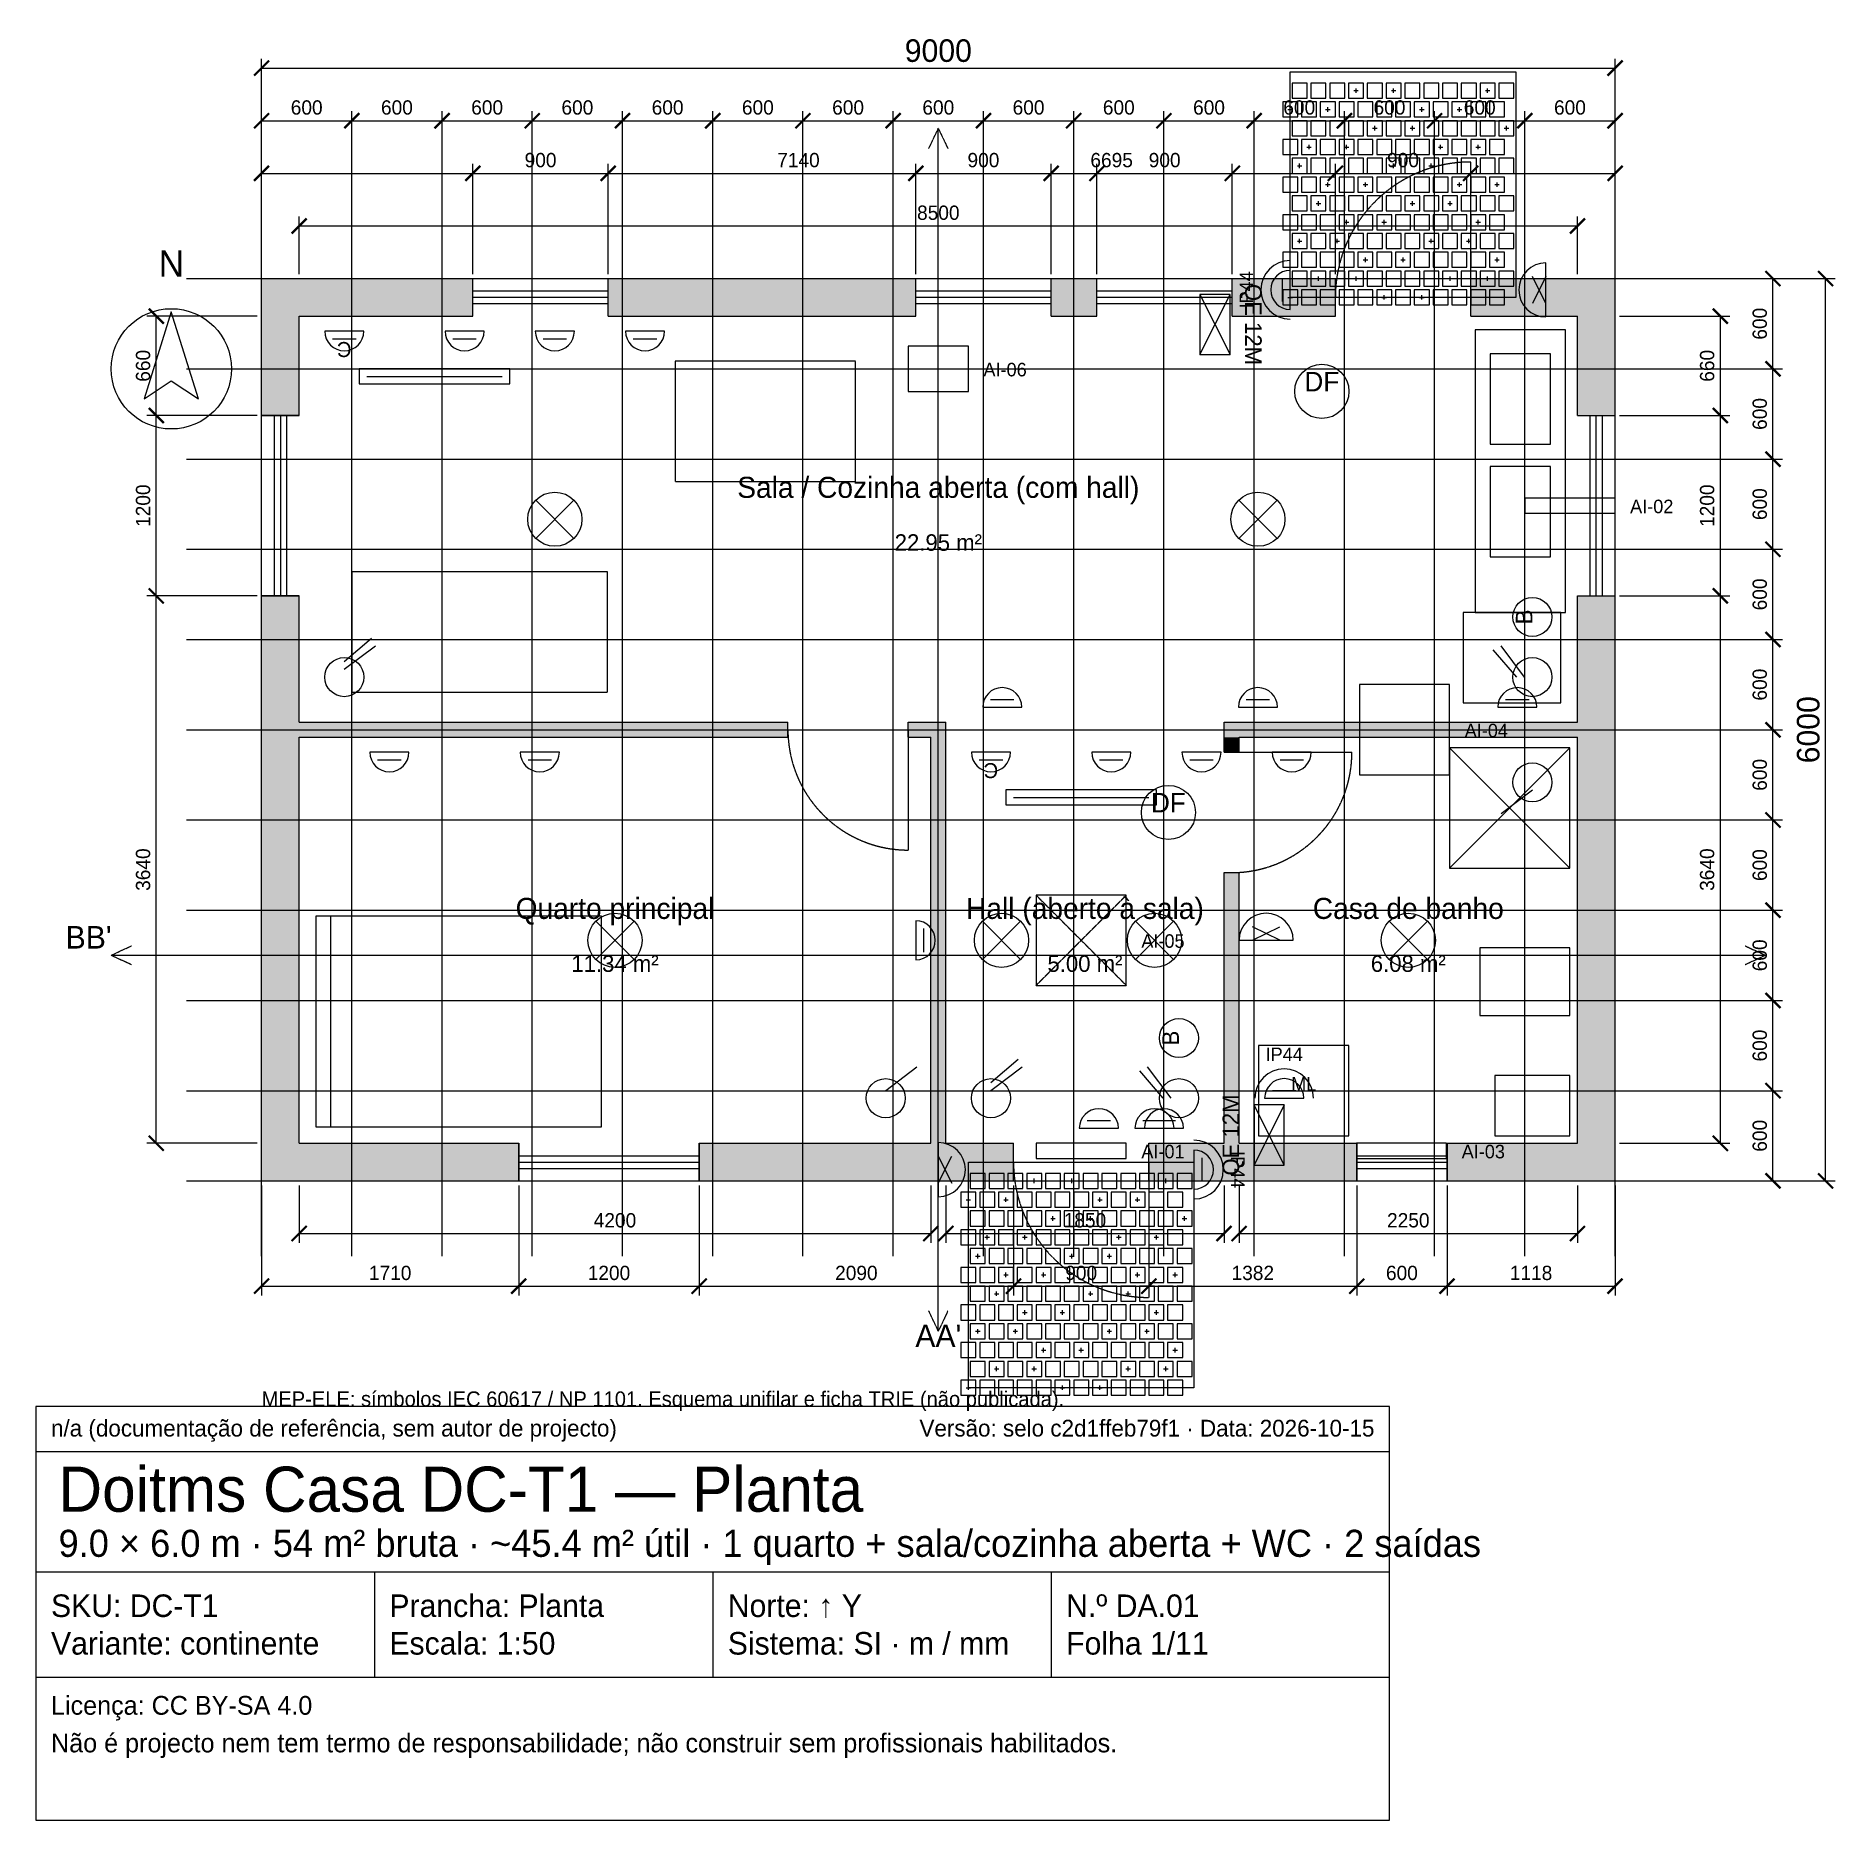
# Model space of a CAD drawing. Header units: millimetres. Extents: x -1500 to 10462, y -4250 to 7613.
import ezdxf
from ezdxf.enums import TextEntityAlignment as Align

# ---------------------------------------------------------------- set-up
doc = ezdxf.new("R2010")
doc.units = ezdxf.units.MM
doc.linetypes.add('CENTER', pattern=[5.08, 3.175, -0.635, 0.635, -0.635])
doc.linetypes.add('DASHED', pattern=[1.524, 1.27, -0.254])
for name, color, linetype in [('DC-CALCADA', 8, 'CONTINUOUS'), ('DC-COTAS', 1, 'CONTINUOUS'), ('DC-COZINHA', 8, 'CONTINUOUS'), ('DC-EIXOS', 8, 'CENTER'), ('DC-INSPECCAO', 1, 'DASHED'), ('DC-LOUCA-WC', 8, 'CONTINUOUS'), ('DC-MEP-ELE', 2, 'CONTINUOUS'), ('DC-MOBILIARIO', 8, 'DASHED'), ('DC-PAREDES-EXT', 7, 'CONTINUOUS'), ('DC-PAREDES-INT', 7, 'CONTINUOUS'), ('DC-TEXTOS', 7, 'CONTINUOUS'), ('DC-TITULO', 7, 'CONTINUOUS'), ('DC-VAOS', 3, 'CONTINUOUS'), ('DC-VAOS-BATENTE', 3, 'DASHED')]:
    doc.layers.add(name, color=color, linetype=linetype)
doc.dimstyles.new('DOITMS', dxfattribs={"dimtxt": 125, "dimasz": 100, "dimexe": 62.5, "dimexo": 30, "dimgap": 40, "dimtad": 1, "dimdec": 0, "dimblk": 'ARCHTICK', "dimcen": 2.5, "dimclrd": 256, "dimclre": 256, "dimclrt": 256, "dimazin": 3, "dimtfac": 1, "dimtmove": 0, "dimatfit": 3})

# ---------------------------------------------------------------- blocks, each defined once
blk = doc.blocks.new('_ARCHTICK')
at = {"color": 0, "linetype": 'BYBLOCK', "const_width": 0.15}
blk.add_lwpolyline([(-0.5, -0.5), (0.5, 0.5)], dxfattribs=at)

msp = doc.modelspace()

# ---------------------------------------------------------------- hatches: boundary and pattern name
at = {"layer": 'DC-PAREDES-EXT'}
for points in [[(1405, 5750), (0, 5750), (0, 6000), (1405, 6000)], [(4350, 5750), (2305, 5750), (2305, 6000), (4350, 6000)], [(5555, 5750), (5250, 5750), (5250, 6000), (5555, 6000)], [(7140, 5750), (6455, 5750), (6455, 6000), (7140, 6000)], [(9000, 5750), (8040, 5750), (8040, 6000), (9000, 6000)], [(250, 5750), (250, 5090), (0, 5090), (0, 5750)], [(8750, 5090), (8750, 5750), (9000, 5750), (9000, 5090)], [(250, 3890), (250, 250), (0, 250), (0, 3890)], [(8750, 250), (8750, 3890), (9000, 3890), (9000, 250)], [(0, 250), (1710, 250), (1710, 0), (0, 0)], [(2910, 250), (5000, 250), (5000, 0), (2910, 0)], [(5900, 250), (7282.5, 250), (7282.5, 0), (5900, 0)], [(7882.5, 250), (9000, 250), (9000, 0), (7882.5, 0)]]:
    msp.add_hatch(color=256, dxfattribs=at).paths.add_polyline_path(points)
at = {"layer": 'DC-PAREDES-INT'}
for points in [[(250, 3050), (3500, 3050), (3500, 2950), (250, 2950)], [(4300, 3050), (4550, 3050), (4550, 2950), (4300, 2950)], [(6400, 3050), (8750, 3050), (8750, 2950), (6400, 2950)], [(4450, 250), (4450, 2950), (4550, 2950), (4550, 250)], [(6400, 2850), (6400, 2950), (6500, 2950), (6500, 2850)], [(6400, 250), (6400, 2050), (6500, 2050), (6500, 250)]]:
    msp.add_hatch(color=256, dxfattribs=at).paths.add_polyline_path(points)

# ---------------------------------------------------------------- linework, layer by layer
at = {"layer": 'DC-CALCADA'}
for p, q in [((7262.5, 7250), (7292.5, 7250)), ((7277.5, 7235), (7277.5, 7265)), ((7512.5, 7250), (7542.5, 7250)), ((7527.5, 7235), (7527.5, 7265)), ((8137.5, 7250), (8167.5, 7250)), ((8152.5, 7235), (8152.5, 7265)), ((6825, 7125), (6855, 7125)), ((6840, 7110), (6840, 7140)), ((7075, 7125), (7105, 7125)), ((7090, 7110), (7090, 7140)), ((7700, 7125), (7730, 7125)), ((7715, 7110), (7715, 7140)), ((7950, 7125), (7980, 7125)), ((7965, 7110), (7965, 7140)), ((7387.5, 7000), (7417.5, 7000)), ((7402.5, 6985), (7402.5, 7015)), ((7637.5, 7000), (7667.5, 7000)), ((7652.5, 6985), (7652.5, 7015)), ((8262.5, 7000), (8292.5, 7000)), ((8277.5, 6985), (8277.5, 7015)), ((6950, 6875), (6980, 6875)), ((6965, 6860), (6965, 6890)), ((7200, 6875), (7230, 6875)), ((7215, 6860), (7215, 6890)), ((7825, 6875), (7855, 6875)), ((7840, 6860), (7840, 6890)), ((8075, 6875), (8105, 6875)), ((8090, 6860), (8090, 6890)), ((6887.5, 6750), (6917.5, 6750)), ((6902.5, 6735), (6902.5, 6765)), ((7512.5, 6750), (7542.5, 6750)), ((7527.5, 6735), (7527.5, 6765)), ((7762.5, 6750), (7792.5, 6750)), ((7777.5, 6735), (7777.5, 6765)), ((7075, 6625), (7105, 6625)), ((7090, 6610), (7090, 6640)), ((7325, 6625), (7355, 6625)), ((7340, 6610), (7340, 6640)), ((7950, 6625), (7980, 6625)), ((7965, 6610), (7965, 6640)), ((8200, 6625), (8230, 6625)), ((8215, 6610), (8215, 6640)), ((7012.5, 6500), (7042.5, 6500)), ((7027.5, 6485), (7027.5, 6515)), ((7637.5, 6500), (7667.5, 6500)), ((7652.5, 6485), (7652.5, 6515)), ((7887.5, 6500), (7917.5, 6500)), ((7902.5, 6485), (7902.5, 6515)), ((7200, 6375), (7230, 6375)), ((7215, 6360), (7215, 6390)), ((7450, 6375), (7480, 6375)), ((7465, 6360), (7465, 6390)), ((8075, 6375), (8105, 6375)), ((8090, 6360), (8090, 6390)), ((6887.5, 6250), (6917.5, 6250)), ((6902.5, 6235), (6902.5, 6265)), ((7137.5, 6250), (7167.5, 6250)), ((7152.5, 6235), (7152.5, 6265)), ((7762.5, 6250), (7792.5, 6250)), ((7777.5, 6235), (7777.5, 6265)), ((8012.5, 6250), (8042.5, 6250)), ((8027.5, 6235), (8027.5, 6265)), ((7325, 6125), (7355, 6125)), ((7340, 6110), (7340, 6140)), ((7575, 6125), (7605, 6125)), ((7590, 6110), (7590, 6140)), ((8200, 6125), (8230, 6125)), ((8215, 6110), (8215, 6140)), ((7012.5, 6000), (7042.5, 6000)), ((7027.5, 5985), (7027.5, 6015)), ((7262.5, 6000), (7292.5, 6000)), ((7277.5, 5985), (7277.5, 6015)), ((7887.5, 6000), (7917.5, 6000)), ((7902.5, 5985), (7902.5, 6015)), ((8137.5, 6000), (8167.5, 6000)), ((8152.5, 5985), (8152.5, 6015)), ((6825, 5875), (6855, 5875)), ((6840, 5860), (6840, 5890)), ((7450, 5875), (7480, 5875)), ((7465, 5860), (7465, 5890)), ((7700, 5875), (7730, 5875)), ((7715, 5860), (7715, 5890)), ((5122.5, 0), (5152.5, 0)), ((5137.5, -15), (5137.5, 15)), ((5372.5, 0), (5402.5, 0)), ((5387.5, -15), (5387.5, 15)), ((5997.5, 0), (6027.5, 0)), ((6012.5, -15), (6012.5, 15)), ((4700, -140), (4700, -110)), ((4950, -140), (4950, -110)), ((5575, -140), (5575, -110)), ((5825, -140), (5825, -110)), ((4685, -125), (4715, -125)), ((4935, -125), (4965, -125)), ((5262.5, -265), (5262.5, -235)), ((5512.5, -265), (5512.5, -235)), ((5560, -125), (5590, -125)), ((5810, -125), (5840, -125)), ((6137.5, -265), (6137.5, -235)), ((5247.5, -250), (5277.5, -250)), ((5497.5, -250), (5527.5, -250)), ((6122.5, -250), (6152.5, -250)), ((4810, -375), (4840, -375)), ((4825, -390), (4825, -360)), ((5060, -375), (5090, -375)), ((5075, -390), (5075, -360)), ((5685, -375), (5715, -375)), ((5700, -390), (5700, -360)), ((5935, -375), (5965, -375)), ((5950, -390), (5950, -360)), ((4747.5, -500), (4777.5, -500)), ((4762.5, -515), (4762.5, -485)), ((5372.5, -500), (5402.5, -500)), ((5387.5, -515), (5387.5, -485)), ((5622.5, -500), (5652.5, -500)), ((5637.5, -515), (5637.5, -485)), ((4935, -625), (4965, -625)), ((4950, -640), (4950, -610)), ((5185, -625), (5215, -625)), ((5200, -640), (5200, -610)), ((5810, -625), (5840, -625)), ((5825, -640), (5825, -610)), ((6060, -625), (6090, -625)), ((6075, -640), (6075, -610)), ((4872.5, -750), (4902.5, -750)), ((4887.5, -765), (4887.5, -735)), ((5497.5, -750), (5527.5, -750)), ((5512.5, -765), (5512.5, -735)), ((5747.5, -750), (5777.5, -750)), ((5762.5, -765), (5762.5, -735)), ((5060, -875), (5090, -875)), ((5075, -890), (5075, -860)), ((5310, -875), (5340, -875)), ((5325, -890), (5325, -860)), ((5935, -875), (5965, -875)), ((5950, -890), (5950, -860)), ((4747.5, -1000), (4777.5, -1000)), ((4762.5, -1015), (4762.5, -985)), ((4997.5, -1000), (5027.5, -1000)), ((5012.5, -1015), (5012.5, -985)), ((5622.5, -1000), (5652.5, -1000)), ((5637.5, -1015), (5637.5, -985)), ((5872.5, -1000), (5902.5, -1000)), ((5887.5, -1015), (5887.5, -985)), ((5185, -1125), (5215, -1125)), ((5200, -1140), (5200, -1110)), ((5435, -1125), (5465, -1125)), ((5450, -1140), (5450, -1110)), ((6060, -1125), (6090, -1125)), ((6075, -1140), (6075, -1110)), ((4872.5, -1250), (4902.5, -1250)), ((4887.5, -1265), (4887.5, -1235)), ((5122.5, -1250), (5152.5, -1250)), ((5137.5, -1265), (5137.5, -1235)), ((5747.5, -1250), (5777.5, -1250)), ((5762.5, -1265), (5762.5, -1235)), ((5997.5, -1250), (6027.5, -1250)), ((6012.5, -1265), (6012.5, -1235)), ((4685, -1375), (4715, -1375)), ((4700, -1390), (4700, -1360)), ((5310, -1375), (5340, -1375)), ((5325, -1390), (5325, -1360)), ((5560, -1375), (5590, -1375)), ((5575, -1390), (5575, -1360))]:
    msp.add_line(p, q, dxfattribs=at)
for points in [[(8340, 5875), (6840, 5875), (6840, 7375), (8340, 7375)], [(6852.5, 7200), (6952.5, 7200), (6952.5, 7300), (6852.5, 7300)], [(6977.5, 7200), (7077.5, 7200), (7077.5, 7300), (6977.5, 7300)], [(7102.5, 7200), (7202.5, 7200), (7202.5, 7300), (7102.5, 7300)], [(7227.5, 7200), (7327.5, 7200), (7327.5, 7300), (7227.5, 7300)], [(7352.5, 7200), (7452.5, 7200), (7452.5, 7300), (7352.5, 7300)], [(7477.5, 7200), (7577.5, 7200), (7577.5, 7300), (7477.5, 7300)], [(7602.5, 7200), (7702.5, 7200), (7702.5, 7300), (7602.5, 7300)], [(7727.5, 7200), (7827.5, 7200), (7827.5, 7300), (7727.5, 7300)], [(7852.5, 7200), (7952.5, 7200), (7952.5, 7300), (7852.5, 7300)], [(7977.5, 7200), (8077.5, 7200), (8077.5, 7300), (7977.5, 7300)], [(8102.5, 7200), (8202.5, 7200), (8202.5, 7300), (8102.5, 7300)], [(8227.5, 7200), (8327.5, 7200), (8327.5, 7300), (8227.5, 7300)], [(6790, 7075), (6890, 7075), (6890, 7175), (6790, 7175)], [(6915, 7075), (7015, 7075), (7015, 7175), (6915, 7175)], [(7040, 7075), (7140, 7075), (7140, 7175), (7040, 7175)], [(7165, 7075), (7265, 7075), (7265, 7175), (7165, 7175)], [(7290, 7075), (7390, 7075), (7390, 7175), (7290, 7175)], [(7415, 7075), (7515, 7075), (7515, 7175), (7415, 7175)], [(7540, 7075), (7640, 7075), (7640, 7175), (7540, 7175)], [(7665, 7075), (7765, 7075), (7765, 7175), (7665, 7175)], [(7790, 7075), (7890, 7075), (7890, 7175), (7790, 7175)], [(7915, 7075), (8015, 7075), (8015, 7175), (7915, 7175)], [(8040, 7075), (8140, 7075), (8140, 7175), (8040, 7175)], [(8165, 7075), (8265, 7075), (8265, 7175), (8165, 7175)], [(6852.5, 6950), (6952.5, 6950), (6952.5, 7050), (6852.5, 7050)], [(6977.5, 6950), (7077.5, 6950), (7077.5, 7050), (6977.5, 7050)], [(7102.5, 6950), (7202.5, 6950), (7202.5, 7050), (7102.5, 7050)], [(7227.5, 6950), (7327.5, 6950), (7327.5, 7050), (7227.5, 7050)], [(7352.5, 6950), (7452.5, 6950), (7452.5, 7050), (7352.5, 7050)], [(7477.5, 6950), (7577.5, 6950), (7577.5, 7050), (7477.5, 7050)], [(7602.5, 6950), (7702.5, 6950), (7702.5, 7050), (7602.5, 7050)], [(7727.5, 6950), (7827.5, 6950), (7827.5, 7050), (7727.5, 7050)], [(7852.5, 6950), (7952.5, 6950), (7952.5, 7050), (7852.5, 7050)], [(7977.5, 6950), (8077.5, 6950), (8077.5, 7050), (7977.5, 7050)], [(8102.5, 6950), (8202.5, 6950), (8202.5, 7050), (8102.5, 7050)], [(8227.5, 6950), (8327.5, 6950), (8327.5, 7050), (8227.5, 7050)], [(6790, 6825), (6890, 6825), (6890, 6925), (6790, 6925)], [(6915, 6825), (7015, 6825), (7015, 6925), (6915, 6925)], [(7040, 6825), (7140, 6825), (7140, 6925), (7040, 6925)], [(7165, 6825), (7265, 6825), (7265, 6925), (7165, 6925)], [(7290, 6825), (7390, 6825), (7390, 6925), (7290, 6925)], [(7415, 6825), (7515, 6825), (7515, 6925), (7415, 6925)], [(7540, 6825), (7640, 6825), (7640, 6925), (7540, 6925)], [(7665, 6825), (7765, 6825), (7765, 6925), (7665, 6925)], [(7790, 6825), (7890, 6825), (7890, 6925), (7790, 6925)], [(7915, 6825), (8015, 6825), (8015, 6925), (7915, 6925)], [(8040, 6825), (8140, 6825), (8140, 6925), (8040, 6925)], [(8165, 6825), (8265, 6825), (8265, 6925), (8165, 6925)], [(6852.5, 6700), (6952.5, 6700), (6952.5, 6800), (6852.5, 6800)], [(6977.5, 6700), (7077.5, 6700), (7077.5, 6800), (6977.5, 6800)], [(7102.5, 6700), (7202.5, 6700), (7202.5, 6800), (7102.5, 6800)], [(7227.5, 6700), (7327.5, 6700), (7327.5, 6800), (7227.5, 6800)], [(7352.5, 6700), (7452.5, 6700), (7452.5, 6800), (7352.5, 6800)], [(7477.5, 6700), (7577.5, 6700), (7577.5, 6800), (7477.5, 6800)], [(7602.5, 6700), (7702.5, 6700), (7702.5, 6800), (7602.5, 6800)], [(7727.5, 6700), (7827.5, 6700), (7827.5, 6800), (7727.5, 6800)], [(7852.5, 6700), (7952.5, 6700), (7952.5, 6800), (7852.5, 6800)], [(7977.5, 6700), (8077.5, 6700), (8077.5, 6800), (7977.5, 6800)], [(8102.5, 6700), (8202.5, 6700), (8202.5, 6800), (8102.5, 6800)], [(8227.5, 6700), (8327.5, 6700), (8327.5, 6800), (8227.5, 6800)], [(6790, 6575), (6890, 6575), (6890, 6675), (6790, 6675)], [(6915, 6575), (7015, 6575), (7015, 6675), (6915, 6675)], [(7040, 6575), (7140, 6575), (7140, 6675), (7040, 6675)], [(7165, 6575), (7265, 6575), (7265, 6675), (7165, 6675)], [(7290, 6575), (7390, 6575), (7390, 6675), (7290, 6675)], [(7415, 6575), (7515, 6575), (7515, 6675), (7415, 6675)], [(7540, 6575), (7640, 6575), (7640, 6675), (7540, 6675)], [(7665, 6575), (7765, 6575), (7765, 6675), (7665, 6675)], [(7790, 6575), (7890, 6575), (7890, 6675), (7790, 6675)], [(7915, 6575), (8015, 6575), (8015, 6675), (7915, 6675)], [(8040, 6575), (8140, 6575), (8140, 6675), (8040, 6675)], [(8165, 6575), (8265, 6575), (8265, 6675), (8165, 6675)], [(6852.5, 6450), (6952.5, 6450), (6952.5, 6550), (6852.5, 6550)], [(6977.5, 6450), (7077.5, 6450), (7077.5, 6550), (6977.5, 6550)], [(7102.5, 6450), (7202.5, 6450), (7202.5, 6550), (7102.5, 6550)], [(7227.5, 6450), (7327.5, 6450), (7327.5, 6550), (7227.5, 6550)], [(7352.5, 6450), (7452.5, 6450), (7452.5, 6550), (7352.5, 6550)], [(7477.5, 6450), (7577.5, 6450), (7577.5, 6550), (7477.5, 6550)], [(7602.5, 6450), (7702.5, 6450), (7702.5, 6550), (7602.5, 6550)], [(7727.5, 6450), (7827.5, 6450), (7827.5, 6550), (7727.5, 6550)], [(7852.5, 6450), (7952.5, 6450), (7952.5, 6550), (7852.5, 6550)], [(7977.5, 6450), (8077.5, 6450), (8077.5, 6550), (7977.5, 6550)], [(8102.5, 6450), (8202.5, 6450), (8202.5, 6550), (8102.5, 6550)], [(8227.5, 6450), (8327.5, 6450), (8327.5, 6550), (8227.5, 6550)], [(6790, 6325), (6890, 6325), (6890, 6425), (6790, 6425)], [(6915, 6325), (7015, 6325), (7015, 6425), (6915, 6425)], [(7040, 6325), (7140, 6325), (7140, 6425), (7040, 6425)], [(7165, 6325), (7265, 6325), (7265, 6425), (7165, 6425)], [(7290, 6325), (7390, 6325), (7390, 6425), (7290, 6425)], [(7415, 6325), (7515, 6325), (7515, 6425), (7415, 6425)], [(7540, 6325), (7640, 6325), (7640, 6425), (7540, 6425)], [(7665, 6325), (7765, 6325), (7765, 6425), (7665, 6425)], [(7790, 6325), (7890, 6325), (7890, 6425), (7790, 6425)], [(7915, 6325), (8015, 6325), (8015, 6425), (7915, 6425)], [(8040, 6325), (8140, 6325), (8140, 6425), (8040, 6425)], [(8165, 6325), (8265, 6325), (8265, 6425), (8165, 6425)], [(6852.5, 6200), (6952.5, 6200), (6952.5, 6300), (6852.5, 6300)], [(6977.5, 6200), (7077.5, 6200), (7077.5, 6300), (6977.5, 6300)], [(7102.5, 6200), (7202.5, 6200), (7202.5, 6300), (7102.5, 6300)], [(7227.5, 6200), (7327.5, 6200), (7327.5, 6300), (7227.5, 6300)], [(7352.5, 6200), (7452.5, 6200), (7452.5, 6300), (7352.5, 6300)], [(7477.5, 6200), (7577.5, 6200), (7577.5, 6300), (7477.5, 6300)], [(7602.5, 6200), (7702.5, 6200), (7702.5, 6300), (7602.5, 6300)], [(7727.5, 6200), (7827.5, 6200), (7827.5, 6300), (7727.5, 6300)], [(7852.5, 6200), (7952.5, 6200), (7952.5, 6300), (7852.5, 6300)], [(7977.5, 6200), (8077.5, 6200), (8077.5, 6300), (7977.5, 6300)], [(8102.5, 6200), (8202.5, 6200), (8202.5, 6300), (8102.5, 6300)], [(8227.5, 6200), (8327.5, 6200), (8327.5, 6300), (8227.5, 6300)], [(6790, 6075), (6890, 6075), (6890, 6175), (6790, 6175)], [(6915, 6075), (7015, 6075), (7015, 6175), (6915, 6175)], [(7040, 6075), (7140, 6075), (7140, 6175), (7040, 6175)], [(7165, 6075), (7265, 6075), (7265, 6175), (7165, 6175)], [(7290, 6075), (7390, 6075), (7390, 6175), (7290, 6175)], [(7415, 6075), (7515, 6075), (7515, 6175), (7415, 6175)], [(7540, 6075), (7640, 6075), (7640, 6175), (7540, 6175)], [(7665, 6075), (7765, 6075), (7765, 6175), (7665, 6175)], [(7790, 6075), (7890, 6075), (7890, 6175), (7790, 6175)], [(7915, 6075), (8015, 6075), (8015, 6175), (7915, 6175)], [(8040, 6075), (8140, 6075), (8140, 6175), (8040, 6175)], [(8165, 6075), (8265, 6075), (8265, 6175), (8165, 6175)], [(6852.5, 5950), (6952.5, 5950), (6952.5, 6050), (6852.5, 6050)], [(6977.5, 5950), (7077.5, 5950), (7077.5, 6050), (6977.5, 6050)], [(7102.5, 5950), (7202.5, 5950), (7202.5, 6050), (7102.5, 6050)], [(7227.5, 5950), (7327.5, 5950), (7327.5, 6050), (7227.5, 6050)], [(7352.5, 5950), (7452.5, 5950), (7452.5, 6050), (7352.5, 6050)], [(7477.5, 5950), (7577.5, 5950), (7577.5, 6050), (7477.5, 6050)], [(7602.5, 5950), (7702.5, 5950), (7702.5, 6050), (7602.5, 6050)], [(7727.5, 5950), (7827.5, 5950), (7827.5, 6050), (7727.5, 6050)], [(7852.5, 5950), (7952.5, 5950), (7952.5, 6050), (7852.5, 6050)], [(7977.5, 5950), (8077.5, 5950), (8077.5, 6050), (7977.5, 6050)], [(8102.5, 5950), (8202.5, 5950), (8202.5, 6050), (8102.5, 6050)], [(8227.5, 5950), (8327.5, 5950), (8327.5, 6050), (8227.5, 6050)], [(6790, 5825), (6890, 5825), (6890, 5925), (6790, 5925)], [(6915, 5825), (7015, 5825), (7015, 5925), (6915, 5925)], [(7040, 5825), (7140, 5825), (7140, 5925), (7040, 5925)], [(7165, 5825), (7265, 5825), (7265, 5925), (7165, 5925)], [(7290, 5825), (7390, 5825), (7390, 5925), (7290, 5925)], [(7415, 5825), (7515, 5825), (7515, 5925), (7415, 5925)], [(7540, 5825), (7640, 5825), (7640, 5925), (7540, 5925)], [(7665, 5825), (7765, 5825), (7765, 5925), (7665, 5925)], [(7790, 5825), (7890, 5825), (7890, 5925), (7790, 5925)], [(7915, 5825), (8015, 5825), (8015, 5925), (7915, 5925)], [(8040, 5825), (8140, 5825), (8140, 5925), (8040, 5925)], [(8165, 5825), (8265, 5825), (8265, 5925), (8165, 5925)], [(4700, 125), (6200, 125), (6200, -1375), (4700, -1375)], [(4712.5, -50), (4812.5, -50), (4812.5, 50), (4712.5, 50)], [(4837.5, -50), (4937.5, -50), (4937.5, 50), (4837.5, 50)], [(4962.5, -50), (5062.5, -50), (5062.5, 50), (4962.5, 50)], [(5087.5, -50), (5187.5, -50), (5187.5, 50), (5087.5, 50)], [(5212.5, -50), (5312.5, -50), (5312.5, 50), (5212.5, 50)], [(5337.5, -50), (5437.5, -50), (5437.5, 50), (5337.5, 50)], [(5462.5, -50), (5562.5, -50), (5562.5, 50), (5462.5, 50)], [(5587.5, -50), (5687.5, -50), (5687.5, 50), (5587.5, 50)], [(5712.5, -50), (5812.5, -50), (5812.5, 50), (5712.5, 50)], [(5837.5, -50), (5937.5, -50), (5937.5, 50), (5837.5, 50)], [(5962.5, -50), (6062.5, -50), (6062.5, 50), (5962.5, 50)], [(6087.5, -50), (6187.5, -50), (6187.5, 50), (6087.5, 50)], [(4650, -175), (4750, -175), (4750, -75), (4650, -75)], [(4775, -175), (4875, -175), (4875, -75), (4775, -75)], [(4900, -175), (5000, -175), (5000, -75), (4900, -75)], [(5025, -175), (5125, -175), (5125, -75), (5025, -75)], [(5150, -175), (5250, -175), (5250, -75), (5150, -75)], [(5275, -175), (5375, -175), (5375, -75), (5275, -75)], [(5400, -175), (5500, -175), (5500, -75), (5400, -75)], [(5525, -175), (5625, -175), (5625, -75), (5525, -75)], [(5650, -175), (5750, -175), (5750, -75), (5650, -75)], [(5775, -175), (5875, -175), (5875, -75), (5775, -75)], [(5900, -175), (6000, -175), (6000, -75), (5900, -75)], [(6025, -175), (6125, -175), (6125, -75), (6025, -75)], [(4712.5, -300), (4812.5, -300), (4812.5, -200), (4712.5, -200)], [(4837.5, -300), (4937.5, -300), (4937.5, -200), (4837.5, -200)], [(4962.5, -300), (5062.5, -300), (5062.5, -200), (4962.5, -200)], [(5087.5, -300), (5187.5, -300), (5187.5, -200), (5087.5, -200)], [(5212.5, -300), (5312.5, -300), (5312.5, -200), (5212.5, -200)], [(5337.5, -300), (5437.5, -300), (5437.5, -200), (5337.5, -200)], [(5462.5, -300), (5562.5, -300), (5562.5, -200), (5462.5, -200)], [(5587.5, -300), (5687.5, -300), (5687.5, -200), (5587.5, -200)], [(5712.5, -300), (5812.5, -300), (5812.5, -200), (5712.5, -200)], [(5837.5, -300), (5937.5, -300), (5937.5, -200), (5837.5, -200)], [(5962.5, -300), (6062.5, -300), (6062.5, -200), (5962.5, -200)], [(6087.5, -300), (6187.5, -300), (6187.5, -200), (6087.5, -200)], [(4650, -425), (4750, -425), (4750, -325), (4650, -325)], [(4775, -425), (4875, -425), (4875, -325), (4775, -325)], [(4900, -425), (5000, -425), (5000, -325), (4900, -325)], [(5025, -425), (5125, -425), (5125, -325), (5025, -325)], [(5150, -425), (5250, -425), (5250, -325), (5150, -325)], [(5275, -425), (5375, -425), (5375, -325), (5275, -325)], [(5400, -425), (5500, -425), (5500, -325), (5400, -325)], [(5525, -425), (5625, -425), (5625, -325), (5525, -325)], [(5650, -425), (5750, -425), (5750, -325), (5650, -325)], [(5775, -425), (5875, -425), (5875, -325), (5775, -325)], [(5900, -425), (6000, -425), (6000, -325), (5900, -325)], [(6025, -425), (6125, -425), (6125, -325), (6025, -325)], [(4712.5, -550), (4812.5, -550), (4812.5, -450), (4712.5, -450)], [(4837.5, -550), (4937.5, -550), (4937.5, -450), (4837.5, -450)], [(4962.5, -550), (5062.5, -550), (5062.5, -450), (4962.5, -450)], [(5087.5, -550), (5187.5, -550), (5187.5, -450), (5087.5, -450)], [(5212.5, -550), (5312.5, -550), (5312.5, -450), (5212.5, -450)], [(5337.5, -550), (5437.5, -550), (5437.5, -450), (5337.5, -450)], [(5462.5, -550), (5562.5, -550), (5562.5, -450), (5462.5, -450)], [(5587.5, -550), (5687.5, -550), (5687.5, -450), (5587.5, -450)], [(5712.5, -550), (5812.5, -550), (5812.5, -450), (5712.5, -450)], [(5837.5, -550), (5937.5, -550), (5937.5, -450), (5837.5, -450)], [(5962.5, -550), (6062.5, -550), (6062.5, -450), (5962.5, -450)], [(6087.5, -550), (6187.5, -550), (6187.5, -450), (6087.5, -450)], [(4650, -675), (4750, -675), (4750, -575), (4650, -575)], [(4775, -675), (4875, -675), (4875, -575), (4775, -575)], [(4900, -675), (5000, -675), (5000, -575), (4900, -575)], [(5025, -675), (5125, -675), (5125, -575), (5025, -575)], [(5150, -675), (5250, -675), (5250, -575), (5150, -575)], [(5275, -675), (5375, -675), (5375, -575), (5275, -575)], [(5400, -675), (5500, -675), (5500, -575), (5400, -575)], [(5525, -675), (5625, -675), (5625, -575), (5525, -575)], [(5650, -675), (5750, -675), (5750, -575), (5650, -575)], [(5775, -675), (5875, -675), (5875, -575), (5775, -575)], [(5900, -675), (6000, -675), (6000, -575), (5900, -575)], [(6025, -675), (6125, -675), (6125, -575), (6025, -575)], [(4712.5, -800), (4812.5, -800), (4812.5, -700), (4712.5, -700)], [(4837.5, -800), (4937.5, -800), (4937.5, -700), (4837.5, -700)], [(4962.5, -800), (5062.5, -800), (5062.5, -700), (4962.5, -700)], [(5087.5, -800), (5187.5, -800), (5187.5, -700), (5087.5, -700)], [(5212.5, -800), (5312.5, -800), (5312.5, -700), (5212.5, -700)], [(5337.5, -800), (5437.5, -800), (5437.5, -700), (5337.5, -700)], [(5462.5, -800), (5562.5, -800), (5562.5, -700), (5462.5, -700)], [(5587.5, -800), (5687.5, -800), (5687.5, -700), (5587.5, -700)], [(5712.5, -800), (5812.5, -800), (5812.5, -700), (5712.5, -700)], [(5837.5, -800), (5937.5, -800), (5937.5, -700), (5837.5, -700)], [(5962.5, -800), (6062.5, -800), (6062.5, -700), (5962.5, -700)], [(6087.5, -800), (6187.5, -800), (6187.5, -700), (6087.5, -700)], [(4650, -925), (4750, -925), (4750, -825), (4650, -825)], [(4775, -925), (4875, -925), (4875, -825), (4775, -825)], [(4900, -925), (5000, -925), (5000, -825), (4900, -825)], [(5025, -925), (5125, -925), (5125, -825), (5025, -825)], [(5150, -925), (5250, -925), (5250, -825), (5150, -825)], [(5275, -925), (5375, -925), (5375, -825), (5275, -825)], [(5400, -925), (5500, -925), (5500, -825), (5400, -825)], [(5525, -925), (5625, -925), (5625, -825), (5525, -825)], [(5650, -925), (5750, -925), (5750, -825), (5650, -825)], [(5775, -925), (5875, -925), (5875, -825), (5775, -825)], [(5900, -925), (6000, -925), (6000, -825), (5900, -825)], [(6025, -925), (6125, -925), (6125, -825), (6025, -825)], [(4712.5, -1050), (4812.5, -1050), (4812.5, -950), (4712.5, -950)], [(4837.5, -1050), (4937.5, -1050), (4937.5, -950), (4837.5, -950)], [(4962.5, -1050), (5062.5, -1050), (5062.5, -950), (4962.5, -950)], [(5087.5, -1050), (5187.5, -1050), (5187.5, -950), (5087.5, -950)], [(5212.5, -1050), (5312.5, -1050), (5312.5, -950), (5212.5, -950)], [(5337.5, -1050), (5437.5, -1050), (5437.5, -950), (5337.5, -950)], [(5462.5, -1050), (5562.5, -1050), (5562.5, -950), (5462.5, -950)], [(5587.5, -1050), (5687.5, -1050), (5687.5, -950), (5587.5, -950)], [(5712.5, -1050), (5812.5, -1050), (5812.5, -950), (5712.5, -950)], [(5837.5, -1050), (5937.5, -1050), (5937.5, -950), (5837.5, -950)], [(5962.5, -1050), (6062.5, -1050), (6062.5, -950), (5962.5, -950)], [(6087.5, -1050), (6187.5, -1050), (6187.5, -950), (6087.5, -950)], [(4650, -1175), (4750, -1175), (4750, -1075), (4650, -1075)], [(4775, -1175), (4875, -1175), (4875, -1075), (4775, -1075)], [(4900, -1175), (5000, -1175), (5000, -1075), (4900, -1075)], [(5025, -1175), (5125, -1175), (5125, -1075), (5025, -1075)], [(5150, -1175), (5250, -1175), (5250, -1075), (5150, -1075)], [(5275, -1175), (5375, -1175), (5375, -1075), (5275, -1075)], [(5400, -1175), (5500, -1175), (5500, -1075), (5400, -1075)], [(5525, -1175), (5625, -1175), (5625, -1075), (5525, -1075)], [(5650, -1175), (5750, -1175), (5750, -1075), (5650, -1075)], [(5775, -1175), (5875, -1175), (5875, -1075), (5775, -1075)], [(5900, -1175), (6000, -1175), (6000, -1075), (5900, -1075)], [(6025, -1175), (6125, -1175), (6125, -1075), (6025, -1075)], [(4712.5, -1300), (4812.5, -1300), (4812.5, -1200), (4712.5, -1200)], [(4837.5, -1300), (4937.5, -1300), (4937.5, -1200), (4837.5, -1200)], [(4962.5, -1300), (5062.5, -1300), (5062.5, -1200), (4962.5, -1200)], [(5087.5, -1300), (5187.5, -1300), (5187.5, -1200), (5087.5, -1200)], [(5212.5, -1300), (5312.5, -1300), (5312.5, -1200), (5212.5, -1200)], [(5337.5, -1300), (5437.5, -1300), (5437.5, -1200), (5337.5, -1200)], [(5462.5, -1300), (5562.5, -1300), (5562.5, -1200), (5462.5, -1200)], [(5587.5, -1300), (5687.5, -1300), (5687.5, -1200), (5587.5, -1200)], [(5712.5, -1300), (5812.5, -1300), (5812.5, -1200), (5712.5, -1200)], [(5837.5, -1300), (5937.5, -1300), (5937.5, -1200), (5837.5, -1200)], [(5962.5, -1300), (6062.5, -1300), (6062.5, -1200), (5962.5, -1200)], [(6087.5, -1300), (6187.5, -1300), (6187.5, -1200), (6087.5, -1200)], [(4650, -1425), (4750, -1425), (4750, -1325), (4650, -1325)], [(4775, -1425), (4875, -1425), (4875, -1325), (4775, -1325)], [(4900, -1425), (5000, -1425), (5000, -1325), (4900, -1325)], [(5025, -1425), (5125, -1425), (5125, -1325), (5025, -1325)], [(5150, -1425), (5250, -1425), (5250, -1325), (5150, -1325)], [(5275, -1425), (5375, -1425), (5375, -1325), (5275, -1325)], [(5400, -1425), (5500, -1425), (5500, -1325), (5400, -1325)], [(5525, -1425), (5625, -1425), (5625, -1325), (5525, -1325)], [(5650, -1425), (5750, -1425), (5750, -1325), (5650, -1325)], [(5775, -1425), (5875, -1425), (5875, -1325), (5775, -1325)], [(5900, -1425), (6000, -1425), (6000, -1325), (5900, -1325)], [(6025, -1425), (6125, -1425), (6125, -1325), (6025, -1325)]]:
    msp.add_lwpolyline(points, close=True, dxfattribs=at)
at = {"layer": 'DC-COZINHA'}
for points in [[(8070, 3780), (8670, 3780), (8670, 5660), (8070, 5660)], [(8170, 4900), (8570, 4900), (8570, 5500), (8170, 5500)], [(8170, 4150), (8570, 4150), (8570, 4750), (8170, 4750)], [(7990, 3180), (8640, 3180), (8640, 3780), (7990, 3780)]]:
    msp.add_lwpolyline(points, close=True, dxfattribs=at)
at = {"layer": 'DC-EIXOS'}
for p, q in [((4500, -1000), (4500, 7000)), ((0, -500), (0, 6500)), ((600, -500), (600, 6500)), ((1200, -500), (1200, 6500)), ((1800, -500), (1800, 6500)), ((2400, -500), (2400, 6500)), ((3000, -500), (3000, 6500)), ((3600, -500), (3600, 6500)), ((4200, -500), (4200, 6500)), ((4800, -500), (4800, 6500)), ((5400, -500), (5400, 6500)), ((6000, -500), (6000, 6500)), ((6600, -500), (6600, 6500)), ((7200, -500), (7200, 6500)), ((7800, -500), (7800, 6500)), ((8400, -500), (8400, 6500)), ((9000, -500), (9000, 6500)), ((-500, 6000), (9500, 6000)), ((-500, 5400), (9500, 5400)), ((-500, 4800), (9500, 4800)), ((-500, 4200), (9500, 4200)), ((-500, 3600), (9500, 3600)), ((-500, 3000), (9500, 3000)), ((-500, 2400), (9500, 2400)), ((-500, 1800), (9500, 1800)), ((-1000, 1500), (10000, 1500)), ((-500, 1200), (9500, 1200)), ((-500, 600), (9500, 600)), ((-500, 0), (9500, 0))]:
    msp.add_line(p, q, dxfattribs=at)
for points in [[(4436.6, 6864.1), (4500, 7000), (4563.4, 6864.1)], [(-864.1, 1436.6), (-1000, 1500), (-864.1, 1563.4)], [(9864.1, 1563.4), (10000, 1500), (9864.1, 1436.6)], [(4563.4, -864.1), (4500, -1000), (4436.6, -864.1)]]:
    msp.add_lwpolyline(points, dxfattribs=at)
at = {"layer": 'DC-INSPECCAO'}
for p, q in [((5150, 1300), (5750, 1900)), ((5150, 1900), (5750, 1300))]:
    msp.add_line(p, q, dxfattribs=at)
for points in [[(4300, 5250), (4700, 5250), (4700, 5550), (4300, 5550)], [(8400, 4440), (9000, 4440), (9000, 4540), (8400, 4540)], [(7300, 2700), (7900, 2700), (7900, 3300), (7300, 3300)], [(5150, 1300), (5750, 1300), (5750, 1900), (5150, 1900)], [(5150, 150), (5750, 150), (5750, 250), (5150, 250)], [(7280, 150), (7880, 150), (7880, 250), (7280, 250)]]:
    msp.add_lwpolyline(points, close=True, dxfattribs=at)
at = {"layer": 'DC-LOUCA-WC'}
for p, q in [((7900, 2080), (8700, 2880)), ((7900, 2880), (8700, 2080))]:
    msp.add_line(p, q, dxfattribs=at)
for points in [[(7900, 2080), (8700, 2080), (8700, 2880), (7900, 2880)], [(8100, 1100), (8700, 1100), (8700, 1550), (8100, 1550)], [(6630, 300), (7230, 300), (7230, 900), (6630, 900)], [(8200, 300), (8700, 300), (8700, 700), (8200, 700)]]:
    msp.add_lwpolyline(points, close=True, dxfattribs=at)
at = {"layer": 'DC-MEP-ELE'}
for p, q in [((8540, 5745), (8540, 6105)), ((6788, 5847), (6788, 6003)), ((6840, 5795), (6840, 6055)), ((8540, 5835), (8450, 6015)), ((8540, 6015), (8450, 5835)), ((6240, 5895), (6440, 5495)), ((6240, 5495), (6440, 5895)), ((680, 5650), (420, 5650)), ((1480, 5650), (1220, 5650)), ((2080, 5650), (1820, 5650)), ((2680, 5650), (2420, 5650)), ((628, 5598), (472, 5598)), ((1428, 5598), (1272, 5598)), ((2028, 5598), (1872, 5598)), ((2628, 5598), (2472, 5598)), ((700, 5350), (1600, 5350)), ((1822.7, 4272.7), (2077.3, 4527.3)), ((1822.7, 4527.3), (2077.3, 4272.7)), ((6497.7, 4272.7), (6752.3, 4527.3)), ((6497.7, 4527.3), (6752.3, 4272.7)), ((550, 3454), (732, 3610)), ((550, 3402), (758, 3558)), ((8346, 3350), (8190, 3532)), ((8398, 3350), (8242, 3558)), ((4795, 3150), (5055, 3150)), ((4847, 3202), (5003, 3202)), ((6495, 3150), (6755, 3150)), ((6547, 3202), (6703, 3202)), ((8220, 3150), (8480, 3150)), ((8272, 3202), (8428, 3202)), ((980, 2850), (720, 2850)), ((928, 2798), (772, 2798)), ((1980, 2850), (1720, 2850)), ((1928, 2798), (1772, 2798)), ((4980, 2850), (4720, 2850)), ((4928, 2798), (4772, 2798)), ((5780, 2850), (5520, 2850)), ((5728, 2798), (5572, 2798)), ((6380, 2850), (6120, 2850)), ((6328, 2798), (6172, 2798)), ((6980, 2850), (6720, 2850)), ((6928, 2798), (6772, 2798)), ((5000, 2550), (5900, 2550)), ((8450, 2598), (8242, 2442)), ((2222.7, 1472.7), (2477.3, 1727.3)), ((2222.7, 1727.3), (2477.3, 1472.7)), ((4350, 1730), (4350, 1470)), ((4402, 1678), (4402, 1522)), ((4792.7, 1472.7), (5047.3, 1727.3)), ((4792.7, 1727.3), (5047.3, 1472.7)), ((5810.2, 1472.7), (6064.8, 1727.3)), ((5810.2, 1727.3), (6064.8, 1472.7)), ((6590, 1600), (6770, 1690)), ((6770, 1600), (6590, 1690)), ((7497.7, 1472.7), (7752.3, 1727.3)), ((7497.7, 1727.3), (7752.3, 1472.7)), ((6500, 1600), (6860, 1600)), ((4150, 602), (4358, 758)), ((4850, 654), (5032, 810)), ((4850, 602), (5058, 758)), ((5996, 550), (5840, 732)), ((6048, 550), (5892, 758)), ((6722, 602), (6878, 602)), ((6800, 105), (6600, 505)), ((6800, 505), (6600, 105)), ((6670, 550), (6930, 550)), ((5489.5, 402), (5645.5, 402)), ((5859.5, 402), (6015.5, 402)), ((5922, 402), (6078, 402)), ((4500, 255), (4500, -105)), ((5437.5, 350), (5697.5, 350)), ((5807.5, 350), (6067.5, 350)), ((5870, 350), (6130, 350)), ((4500, 165), (4590, -15)), ((4500, -15), (4590, 165)), ((6200, 205), (6200, -55)), ((6252, 153), (6252, -3))]:
    msp.add_line(p, q, dxfattribs=at)
for points in [[(6240, 5895), (6240, 5495), (6440, 5495), (6440, 5895)], [(650, 5300), (1650, 5300), (1650, 5400), (650, 5400)], [(4950, 2500), (5950, 2500), (5950, 2600), (4950, 2600)], [(6800, 105), (6800, 505), (6600, 505), (6600, 105)]]:
    msp.add_lwpolyline(points, close=True, dxfattribs=at)
for centre, radius in [((7050, 5250), 180), ((1950, 4400), 180), ((6625, 4400), 180), ((8450, 3750), 130), ((550, 3350), 130), ((8450, 3350), 130), ((8450, 2650), 130), ((6030, 2450), 180), ((2350, 1600), 180), ((4920, 1600), 180), ((5937.5, 1600), 180), ((7625, 1600), 180), ((6100, 950), 130), ((4150, 550), 130), ((4850, 550), 130), ((6100, 550), 130)]:
    msp.add_circle(centre, radius, dxfattribs=at)
for centre, radius, start, end in [((6840, 5925), 195, 90, 270), ((8540, 5925), 180, 90, 270), ((6840, 5925), 130, 90, 270), ((550, 5650), 130, 180, 360), ((1350, 5650), 130, 180, 360), ((1950, 5650), 130, 180, 360), ((2550, 5650), 130, 180, 360), ((4925, 3150), 130, 0, 180), ((6625, 3150), 130, 0, 180), ((8350, 3150), 130, 0, 180), ((850, 2850), 130, 180, 360), ((1850, 2850), 130, 180, 360), ((4850, 2850), 130, 180, 360), ((5650, 2850), 130, 180, 360), ((6250, 2850), 130, 180, 360), ((6850, 2850), 130, 180, 360), ((4350, 1600), 130, 270, 450), ((6680, 1600), 180, 0, 180), ((6800, 550), 195, 0, 180), ((6800, 550), 130, 0, 180), ((5567.5, 350), 130, 0, 180), ((5937.5, 350), 130, 0, 180), ((6000, 350), 130, 0, 180), ((4500, 75), 180, -90, 90), ((6200, 75), 195, -90, 90), ((6200, 75), 130, -90, 90)]:
    msp.add_arc(centre, radius, start, end, dxfattribs=at)
at = {"layer": 'DC-MOBILIARIO'}
for points in [[(2750, 4650), (3950, 4650), (3950, 5450), (2750, 5450)], [(600, 3250), (2300, 3250), (2300, 4050), (600, 4050)], [(360, 360), (2260, 360), (2260, 1760), (360, 1760)], [(360, 360), (460, 360), (460, 1760), (360, 1760)]]:
    msp.add_lwpolyline(points, close=True, dxfattribs=at)
at = {"layer": 'DC-PAREDES-EXT'}
for p, q in [((0, 6000), (1405, 6000)), ((0, 5750), (0, 6000)), ((1405, 5750), (1405, 6000)), ((2305, 6000), (4350, 6000)), ((2305, 5750), (2305, 6000)), ((4350, 5750), (4350, 6000)), ((5250, 6000), (5555, 6000)), ((5250, 5750), (5250, 6000)), ((5555, 5750), (5555, 6000)), ((6455, 6000), (7140, 6000)), ((6455, 5750), (6455, 6000)), ((7140, 5750), (7140, 6000)), ((8040, 6000), (9000, 6000)), ((8040, 5750), (8040, 6000)), ((9000, 5750), (9000, 6000)), ((0, 5750), (0, 5750)), ((0, 5090), (0, 5750)), ((250, 5750), (1405, 5750)), ((250, 5090), (250, 5750)), ((2305, 5750), (4350, 5750)), ((5250, 5750), (5555, 5750)), ((6455, 5750), (7140, 5750)), ((8040, 5750), (8750, 5750)), ((8750, 5090), (8750, 5750)), ((9000, 5090), (9000, 5750)), ((0, 5090), (250, 5090)), ((8750, 5090), (9000, 5090)), ((0, 250), (0, 3890)), ((0, 3890), (250, 3890)), ((250, 3050), (250, 3890)), ((8750, 3050), (8750, 3890)), ((8750, 3890), (9000, 3890)), ((9000, 250), (9000, 3890)), ((250, 250), (250, 2950)), ((8750, 250), (8750, 2950)), ((0, 0), (0, 250)), ((250, 250), (1710, 250)), ((1710, 0), (1710, 250)), ((2910, 250), (4450, 250)), ((2910, 0), (2910, 250)), ((4550, 250), (5000, 250)), ((5000, 0), (5000, 250)), ((5900, 250), (6400, 250)), ((5900, 0), (5900, 250)), ((6500, 250), (7282.5, 250)), ((7282.5, 0), (7282.5, 250)), ((7882.5, 250), (8750, 250)), ((7882.5, 0), (7882.5, 250)), ((9000, 0), (9000, 250)), ((0, 0), (1710, 0)), ((2910, 0), (5000, 0)), ((5900, 0), (7282.5, 0)), ((7882.5, 0), (9000, 0))]:
    msp.add_line(p, q, dxfattribs=at)
at = {"layer": 'DC-PAREDES-INT'}
for p, q in [((250, 3050), (3500, 3050)), ((3500, 2950), (3500, 3050)), ((4300, 3050), (4550, 3050)), ((4300, 2950), (4300, 3050)), ((4550, 2950), (4550, 3050)), ((6400, 3050), (8750, 3050)), ((6400, 2950), (6400, 3050)), ((250, 2950), (3500, 2950)), ((4300, 2950), (4450, 2950)), ((4450, 250), (4450, 2950)), ((4550, 250), (4550, 2950)), ((6400, 2850), (6400, 2950)), ((6500, 2950), (8750, 2950)), ((6500, 2850), (6500, 2950)), ((6400, 2850), (6500, 2850)), ((6400, 250), (6400, 2050)), ((6400, 2050), (6500, 2050)), ((6500, 250), (6500, 2050))]:
    msp.add_line(p, q, dxfattribs=at)
at = {"layer": 'DC-TEXTOS'}
msp.add_lwpolyline([(-600, 5780), (-780, 5200), (-600, 5320), (-420, 5200)], close=True, dxfattribs=at)
msp.add_circle((-600, 5400), 400, dxfattribs=at)
at = {"layer": 'DC-TITULO'}
for p, q in [((-1500, -1800), (7500, -1800)), ((-1500, -2600), (7500, -2600)), ((750, -2600), (750, -3300)), ((3000, -2600), (3000, -3300)), ((5250, -2600), (5250, -3300)), ((-1500, -3300), (7500, -3300))]:
    msp.add_line(p, q, dxfattribs=at)
msp.add_lwpolyline([(-1500, -4250), (7500, -4250), (7500, -1500), (-1500, -1500)], close=True, dxfattribs=at)
at = {"layer": 'DC-VAOS'}
for p, q in [((8040, 5875), (8040, 6775)), ((1405, 5750), (1405, 6000)), ((2305, 5750), (2305, 6000)), ((4350, 5750), (4350, 6000)), ((5250, 5750), (5250, 6000)), ((5555, 5750), (5555, 6000)), ((6455, 5750), (6455, 6000)), ((2305, 5916.7), (1405, 5916.7)), ((2305, 5875), (1405, 5875)), ((5250, 5916.7), (4350, 5916.7)), ((5250, 5875), (4350, 5875)), ((6455, 5916.7), (5555, 5916.7)), ((6455, 5875), (5555, 5875)), ((2305, 5833.3), (1405, 5833.3)), ((5250, 5833.3), (4350, 5833.3)), ((6455, 5833.3), (5555, 5833.3)), ((250, 5090), (0, 5090)), ((83.3, 5090), (83.3, 3890)), ((125, 5090), (125, 3890)), ((166.7, 5090), (166.7, 3890)), ((8750, 5090), (9000, 5090)), ((8833.3, 3890), (8833.3, 5090)), ((8875, 3890), (8875, 5090)), ((8916.7, 3890), (8916.7, 5090)), ((250, 3890), (0, 3890)), ((8750, 3890), (9000, 3890)), ((4300, 3000), (4300, 2200)), ((6450, 2850), (7250, 2850)), ((1710, 250), (1710, 0)), ((2910, 250), (2910, 0)), ((7282.5, 250), (7282.5, 0)), ((7882.5, 250), (7882.5, 0)), ((1710, 166.7), (2910, 166.7)), ((1710, 125), (2910, 125)), ((5900, 125), (5900, -775)), ((7282.5, 166.7), (7882.5, 166.7)), ((7282.5, 125), (7882.5, 125)), ((1710, 83.3), (2910, 83.3)), ((7282.5, 83.3), (7882.5, 83.3))]:
    msp.add_line(p, q, dxfattribs=at)
at = {"layer": 'DC-VAOS-BATENTE'}
for centre, radius, start, end in [((8040, 5875), 900, 90, 180), ((4300, 3000), 800, 180, 270), ((6450, 2850), 800, 270, 360), ((5900, 125), 900, 180, 270)]:
    msp.add_arc(centre, radius, start, end, dxfattribs=at)

# ---------------------------------------------------------------- texts
at = {"layer": 'DC-EIXOS'}
for s, p in [("BB'", (-1150, 1500)), ("AA'", (4500, -1150))]:
    msp.add_text(s, height=150, dxfattribs=at).set_placement(p, align=Align.BOTTOM_CENTER)
at = {"layer": 'DC-INSPECCAO'}
for s, p in [('AI-06', (4800, 5350)), ('AI-02', (9100, 4440)), ('AI-04', (8000, 2950)), ('AI-05', (5850, 1550)), ('AI-01', (5850, 150)), ('AI-03', (7980, 150))]:
    msp.add_text(s, height=90, dxfattribs=at).set_placement(p)
at = {"layer": 'DC-LOUCA-WC'}
msp.add_text('ML', height=90, dxfattribs=at).set_placement((6930, 600), align=Align.CENTER)
at = {"layer": 'DC-MEP-ELE'}
for s, height, rotation, p in [('IP44', 90, 90, (6593, 5925)), ('QE 12M', 110, -90, (6540, 5695)), ('C', 100, 180, (550, 5578.5)), ('B', 110, 90, (8450, 3750)), ('C', 100, 180, (4850, 2778.5)), ('B', 110, 90, (6100, 950)), ('QE 12M', 110, 90, (6500, 305)), ('IP44', 90, -90, (6447, 75))]:
    msp.add_text(s, height=height, rotation=rotation, dxfattribs=at).set_placement(p, align=Align.CENTER)
for s, height, p in [('DF', 130, (7050, 5250)), ('DF', 130, (6030, 2450)), ('IP44', 90, (6800, 797))]:
    msp.add_text(s, height=height, dxfattribs=at).set_placement(p, align=Align.CENTER)
msp.add_text('MEP-ELE: símbolos IEC 60617 / NP 1101. Esquema unifilar e ficha TRIE (não publicada).', height=100, dxfattribs=at).set_placement((0, -1500))
at = {"layer": 'DC-TEXTOS'}
for s, height, p in [('N', 175, (-600, 5960)), ('Sala / Cozinha aberta (com hall)', 140, (4500, 4500)), ('Quarto principal', 140, (2350, 1700)), ('Hall (aberto à sala)', 140, (5475, 1700)), ('Casa de banho', 140, (7625, 1700))]:
    msp.add_text(s, height=height, dxfattribs=at).set_placement(p, align=Align.BOTTOM_CENTER)
for s, p in [('22.95 m²', (4500, 4300)), ('11.34 m²', (2350, 1500)), ('5.00 m²', (5475, 1500)), ('6.08 m²', (7625, 1500))]:
    msp.add_text(s, height=110, dxfattribs=at).set_placement(p, align=Align.TOP_CENTER)
at = {"layer": 'DC-TITULO'}
for s, height, p in [('n/a (documentação de referência, sem autor de projecto)', 111.5, (-1400, -1700)), ('Doitms Casa DC-T1 — Planta', 300, (-1350, -2200)), ('9.0 × 6.0 m · 54 m² bruta · ~45.4 m² útil · 1 quarto + sala/cozinha aberta + WC · 2 saídas', 180, (-1350, -2500)), ('SKU: DC-T1', 150, (-1400, -2900)), ('Prancha: Planta', 150, (850, -2900)), ('Norte: ↑ Y', 150, (3100, -2900)), ('N.º DA.01', 150, (5350, -2900)), ('Variante: continente', 150, (-1400, -3150)), ('Escala: 1:50', 150, (850, -3150)), ('Sistema: SI · m / mm', 150, (3100, -3150)), ('Folha 1/11', 150, (5350, -3150)), ('Licença: CC BY-SA 4.0', 125, (-1400, -3550)), ('Não é projecto nem tem termo de responsabilidade; não construir sem profissionais habilitados.', 125, (-1400, -3800))]:
    msp.add_text(s, height=height, dxfattribs=at).set_placement(p)
msp.add_text('Versão: selo c2d1ffeb79f1 · Data: 2026-10-15', height=111.5, dxfattribs=at).set_placement((7400, -1700), align=Align.RIGHT)

# ---------------------------------------------------------------- dimensions: what is measured, and where the dimension line sits
at = {"layer": 'DC-COTAS'}
for base, p1, p2, override in [((0, 7400), (0, 6000), (9000, 6000), {"dimtxt": 150}), ((0, 7050), (0, 6000), (600, 6000), {"dimtxt": 95}), ((600, 7050), (600, 6000), (1200, 6000), {"dimtxt": 95}), ((1200, 7050), (1200, 6000), (1800, 6000), {"dimtxt": 95}), ((1800, 7050), (1800, 6000), (2400, 6000), {"dimtxt": 95}), ((2400, 7050), (2400, 6000), (3000, 6000), {"dimtxt": 95}), ((3000, 7050), (3000, 6000), (3600, 6000), {"dimtxt": 95}), ((3600, 7050), (3600, 6000), (4200, 6000), {"dimtxt": 95}), ((4200, 7050), (4200, 6000), (4800, 6000), {"dimtxt": 95}), ((4800, 7050), (4800, 6000), (5400, 6000), {"dimtxt": 95}), ((5400, 7050), (5400, 6000), (6000, 6000), {"dimtxt": 95}), ((6000, 7050), (6000, 6000), (6600, 6000), {"dimtxt": 95}), ((6600, 7050), (6600, 6000), (7200, 6000), {"dimtxt": 95}), ((7200, 7050), (7200, 6000), (7800, 6000), {"dimtxt": 95}), ((7800, 7050), (7800, 6000), (8400, 6000), {"dimtxt": 95}), ((8400, 7050), (8400, 6000), (9000, 6000), {"dimtxt": 95}), ((0, 6700), (0, 6000), (7140, 6000), {"dimtxt": 95}), ((1405, 6700), (1405, 6000), (2305, 6000), {"dimtxt": 95}), ((2305, 6700), (2305, 6000), (9000, 6000), {"dimtxt": 95}), ((4350, 6700), (4350, 6000), (5250, 6000), {"dimtxt": 95}), ((5555, 6700), (5555, 6000), (6455, 6000), {"dimtxt": 95}), ((7140, 6700), (7140, 6000), (8040, 6000), {"dimtxt": 95}), ((250, 6350), (250, 6000), (8750, 6000), {"dimtxt": 95}), ((0, -700), (0, 0), (1710, 0), {"dimtxt": 95}), ((250, -350), (250, 0), (4450, 0), {"dimtxt": 95}), ((1710, -700), (1710, 0), (2910, 0), {"dimtxt": 95}), ((2910, -700), (2910, 0), (5000, 0), {"dimtxt": 95}), ((4550, -350), (4550, 0), (6400, 0), {"dimtxt": 95}), ((5000, -700), (5000, 0), (5900, 0), {"dimtxt": 95}), ((5900, -700), (5900, 0), (7282.5, 0), {"dimtxt": 95}), ((6500, -350), (6500, 0), (8750, 0), {"dimtxt": 95}), ((7282.5, -700), (7282.5, 0), (7882.5, 0), {"dimtxt": 95}), ((7882.5, -700), (7882.5, 0), (9000, 0), {"dimtxt": 95})]:
    msp.add_linear_dim(base=base, p1=p1, p2=p2, dimstyle='DOITMS', override=override, dxfattribs=at).render()
for base, p1, p2, override in [((10050, 5400), (9000, 5400), (9000, 6000), {"dimtxt": 95}), ((10400, 0), (9000, 0), (9000, 6000), {"dimtxt": 150}), ((-700, 5090), (0, 5090), (0, 5750), {"dimtxt": 95}), ((9700, 5090), (9000, 5090), (9000, 5750), {"dimtxt": 95}), ((10050, 4800), (9000, 4800), (9000, 5400), {"dimtxt": 95}), ((-700, 3890), (0, 3890), (0, 5090), {"dimtxt": 95}), ((9700, 3890), (9000, 3890), (9000, 5090), {"dimtxt": 95}), ((10050, 4200), (9000, 4200), (9000, 4800), {"dimtxt": 95}), ((10050, 3600), (9000, 3600), (9000, 4200), {"dimtxt": 95}), ((-700, 250), (0, 250), (0, 3890), {"dimtxt": 95}), ((9700, 250), (9000, 250), (9000, 3890), {"dimtxt": 95}), ((10050, 3000), (9000, 3000), (9000, 3600), {"dimtxt": 95}), ((10050, 2400), (9000, 2400), (9000, 3000), {"dimtxt": 95}), ((10050, 1800), (9000, 1800), (9000, 2400), {"dimtxt": 95}), ((10050, 1200), (9000, 1200), (9000, 1800), {"dimtxt": 95}), ((10050, 600), (9000, 600), (9000, 1200), {"dimtxt": 95}), ((10050, 0), (9000, 0), (9000, 600), {"dimtxt": 95})]:
    msp.add_linear_dim(base=base, p1=p1, p2=p2, angle=90, dimstyle='DOITMS', override=override, dxfattribs=at).render()

doc.saveas('drawing.dxf')
